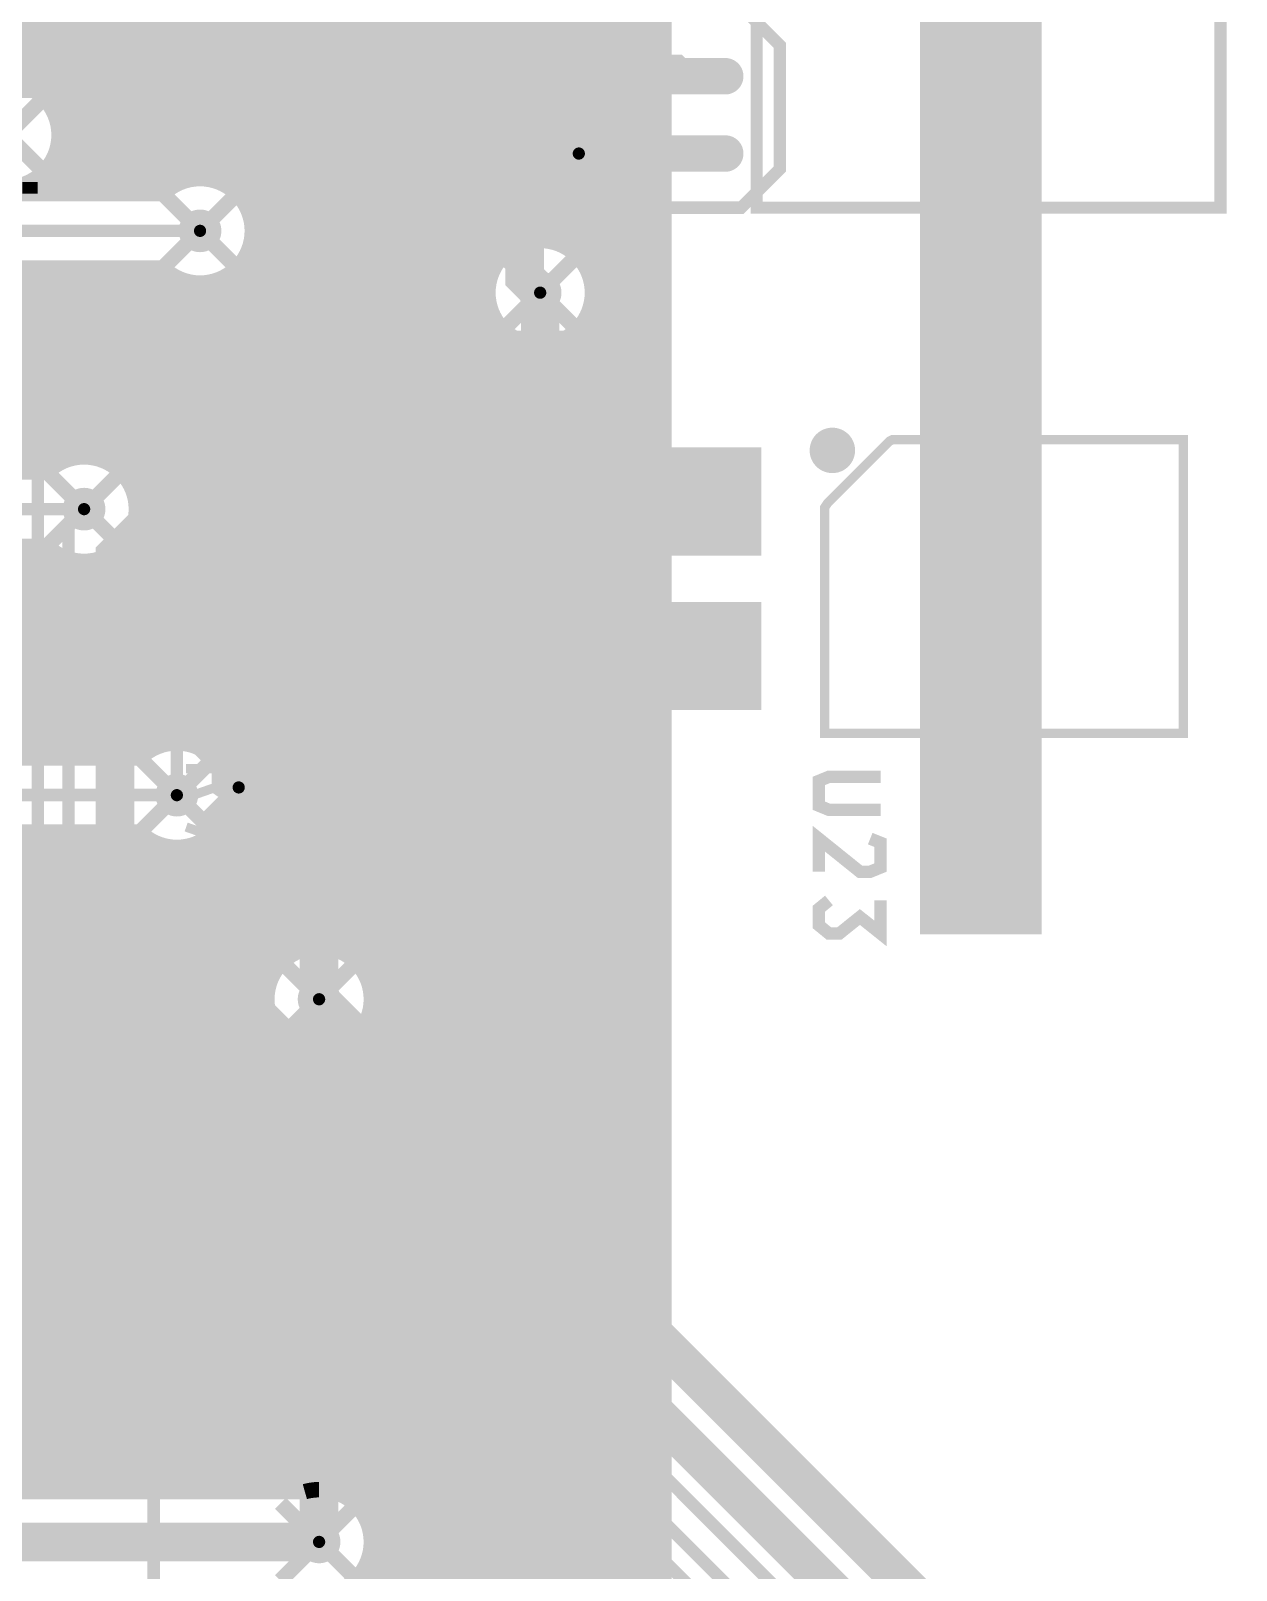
# Model space of a CAD drawing. Extents: x -20 to 155, y -91 to 215.
# Drawn here: x 104.03 to 123.83, y 122.78 to 148.07 of the extents above; entities that cross this region are included whole.
import ezdxf

# ---------------------------------------------------------------- set-up
doc = ezdxf.new("R2010")
doc.units = 0
doc.header["$MEASUREMENT"] = 0
doc.layers.get('0').update_dxf_attribs({"linetype": 'CONTINUOUS'})
for name, color, linetype in [('25-334-0_BOT', 7, 'CONTINUOUS'), ('25-334-0_DRD', 7, 'CONTINUOUS'), ('25-334-0_DRL', 2, 'CONTINUOUS'), ('25-334-0_IN1', 4, 'CONTINUOUS'), ('25-334-0_IN2', 3, 'CONTINUOUS'), ('25-334-0_SMT', 10, 'CONTINUOUS'), ('25-334-0_SPT', 14, 'CONTINUOUS'), ('25-334-0_SST', 12, 'CONTINUOUS'), ('25-334-0_TOP', 11, 'CONTINUOUS'), ('THRUHOLE_TAP', 15, 'CONTINUOUS')]:
    doc.layers.add(name, color=color, linetype=linetype)

# ---------------------------------------------------------------- blocks, each defined once
blk = doc.blocks.new('ROUND_66')
at = {"const_width": 0.35052}
blk.add_lwpolyline([(-0.17526, 0, 1), (0.17526, 0, 1)], format="xyb", close=True, dxfattribs=at)
blk = doc.blocks.new('ROUND_86')
at = {"const_width": 0.10033}
blk.add_lwpolyline([(-0.050164, 0, 1), (0.050164, 0, 1)], format="xyb", close=True, dxfattribs=at)
blk = doc.blocks.new('ROUND_87')
at = {"const_width": 0.10033}
blk.add_lwpolyline([(-0.050164, 0, 1), (0.050164, 0, 1)], format="xyb", close=True, dxfattribs=at)
blk = doc.blocks.new('ROUND_23')
at = {"const_width": 0.35052}
blk.add_lwpolyline([(-0.17526, 0, 1), (0.17526, 0, 1)], format="xyb", close=True, dxfattribs=at)
blk = doc.blocks.new('RECTANGLE_5')
blk.add_solid([(0.4826, 0.4064), (0.4826, -0.4064), (-0.4826, 0.4064), (-0.4826, -0.4064)])
blk = doc.blocks.new('RECTANGLE_16')
blk.add_solid([(0.635, 0.508), (0.635, -0.508), (-0.635, 0.508), (-0.635, -0.508)])
blk = doc.blocks.new('OBLONG_59')
at = {"const_width": 0.59944}
blk.add_lwpolyline([(0.50038, 0), (-0.50038, 0)], dxfattribs=at)
at = {"const_width": 0.29972}
for points in [[(-0.65024, 0, 1), (-0.35052, 0, 1)], [(0.35052, 0, 1), (0.65024, 0, 1)]]:
    blk.add_lwpolyline(points, format="xyb", close=True, dxfattribs=at)
blk = doc.blocks.new('RECTANGLE_63')
blk.add_solid([(0.762, 0.889), (0.762, -0.889), (-0.762, 0.889), (-0.762, -0.889)])
blk = doc.blocks.new('ROUND_75')
at = {"const_width": 0.10033}
blk.add_lwpolyline([(-0.050164, 0, 1), (0.050164, 0, 1)], format="xyb", close=True, dxfattribs=at)

msp = doc.modelspace()

# ---------------------------------------------------------------- linework, layer by layer
at = {"layer": '25-334-0_BOT'}
for points, const_width in [([(109.9566, 177.8254), (109.9566, 101.727)], 0.254), ([(110.1852, 177.8254), (110.1852, 101.727)], 0.254), ([(110.4138, 177.8254), (110.4138, 101.727)], 0.254), ([(110.6424, 177.8254), (110.6424, 101.727)], 0.254), ([(110.871, 177.8254), (110.871, 101.727)], 0.254), ([(111.0996, 177.8254), (111.0996, 101.727)], 0.254), ([(111.3282, 177.8254), (111.3282, 101.727)], 0.254), ([(111.5568, 177.8254), (111.5568, 143.94434)], 0.254), ([(111.7854, 177.8254), (111.7854, 144.36598)], 0.254), ([(112.014, 177.8254), (112.014, 144.53108)], 0.254), ([(112.2426, 177.8254), (112.2426, 144.60728)], 0.254), ([(112.4712, 177.8254), (112.4712, 144.61744)], 0.254), ([(112.6998, 177.8254), (112.6998, 144.5641)], 0.254), ([(112.9284, 177.8254), (112.9284, 144.43456)], 0.254), ([(113.157, 177.8254), (113.157, 144.1577)], 0.254), ([(113.3856, 177.67808), (113.3856, 101.727)], 0.254), ([(114.3, 177.74412), (114.3, 101.727)], 0.254), ([(113.6142, 177.5968), (113.6142, 101.727)], 0.254), ([(113.8428, 177.57902), (113.8428, 101.727)], 0.254), ([(114.0714, 177.62474), (114.0714, 101.727)], 0.254), ([(109.728, 172.52442), (109.728, 101.727)], 0.254), ([(104.013, 170.3705), (104.013, 147.12188)], 0.254), ([(104.2416, 170.3705), (104.2416, 146.95678)], 0.254), ([(104.4702, 170.3705), (104.4702, 146.53514)], 0.254), ([(104.6988, 170.3705), (104.6988, 145.3896)], 0.254), ([(104.9274, 170.3705), (104.9274, 145.3896)], 0.254), ([(105.156, 170.3705), (105.156, 145.3896)], 0.254), ([(105.3846, 170.3705), (105.3846, 145.3896)], 0.254), ([(105.6132, 170.3705), (105.6132, 145.3896)], 0.254), ([(105.8418, 170.3705), (105.8418, 145.3896)], 0.254), ([(106.0704, 170.3705), (106.0704, 145.3896)], 0.254), ([(106.299, 170.3705), (106.299, 145.47088)], 0.254), ([(106.5276, 170.3705), (106.5276, 145.59026)], 0.254), ([(106.7562, 170.3705), (106.7562, 145.63598)], 0.254), ([(106.9848, 170.3705), (106.9848, 145.6182)], 0.254), ([(107.2134, 170.3705), (107.2134, 145.53438)], 0.254), ([(107.442, 170.3705), (107.442, 145.35658)], 0.254), ([(107.6706, 170.3705), (107.6706, 124.0663)], 0.254), ([(107.8992, 170.3705), (107.8992, 124.0663)], 0.254), ([(114.427, 165.862), (114.427, 118.999)], 0.254), ([(109.4994, 150.13178), (109.4994, 132.59562)], 0.254), ([(108.1278, 149.99462), (108.1278, 132.73278)], 0.254), ([(109.2708, 149.88032), (109.2708, 132.84708)], 0.254), ([(108.3564, 149.81428), (108.3564, 132.91058)], 0.254), ([(108.585, 149.733), (108.585, 132.9944)], 0.254), ([(108.8136, 149.71522), (108.8136, 133.01218)], 0.254), ([(109.0422, 149.76094), (109.0422, 132.96646)], 0.254), ([(114.427, 148.14804), (102.69982, 148.14804)], 0.254), ([(114.427, 147.91944), (102.92842, 147.91944)], 0.254), ([(114.427, 147.69084), (103.15702, 147.69084)], 0.254), ([(114.427, 147.46224), (103.38562, 147.46224)], 0.254), ([(114.427, 147.23364), (103.61422, 147.23364)], 0.254), ([(114.427, 147.00504), (104.1908, 147.00504)], 0.254), ([(114.427, 146.77644), (104.37876, 146.77644)], 0.254), ([(114.427, 146.54784), (104.46766, 146.54784)], 0.254), ([(114.427, 146.31924), (104.48798, 146.31924)], 0.254), ([(114.427, 146.09064), (104.44734, 146.09064)], 0.254), ([(104.4702, 146.17192), (104.4702, 145.3896)], 0.254), ([(114.427, 145.86204), (104.33304, 145.86204)], 0.254), ([(104.013, 145.58518), (104.013, 145.3896)], 0.254), ([(106.72318, 145.63344), (104.09682, 145.63344)], 0.254), ([(104.2416, 145.75028), (104.2416, 145.3896)], 0.254), ([(114.427, 145.63344), (106.88828, 145.63344)], 0.254), ([(106.22026, 145.40484), (61.66358, 145.40484)], 0.254), ([(106.20248, 145.3896), (94.869, 145.3896)], 0.254), ([(114.427, 145.40484), (107.39374, 145.40484)], 0.254), ([(114.427, 145.17624), (107.56646, 145.17624)], 0.254), ([(114.427, 144.94764), (107.64774, 144.94764)], 0.254), ([(106.807, 144.78), (94.869, 144.78), (93.472, 143.383), (90.932, 143.383)], 0.2032), ([(114.427, 144.71904), (107.66298, 144.71904)], 0.254), ([(111.9378, 144.49044), (107.61472, 144.49044)], 0.254), ([(114.427, 144.49044), (112.84966, 144.49044)], 0.254), ([(106.20248, 144.1704), (103.4161, 144.1704)], 0.254), ([(106.38536, 144.03324), (103.54818, 144.03324)], 0.254), ([(104.013, 144.1704), (104.013, 140.8176)], 0.254), ([(104.2416, 144.1704), (104.2416, 140.8176)], 0.254), ([(104.4702, 144.1704), (104.4702, 140.94968)], 0.254), ([(104.6988, 144.1704), (104.6988, 141.04112)], 0.254), ([(104.9274, 144.1704), (104.9274, 141.06398)], 0.254), ([(105.156, 144.1704), (105.156, 141.02588)], 0.254), ([(105.3846, 144.1704), (105.3846, 140.91666)], 0.254), ([(105.6132, 144.1704), (105.6132, 140.68806)], 0.254), ([(105.8418, 144.1704), (105.8418, 136.13638)], 0.254), ([(106.0704, 144.1704), (106.0704, 136.28878)], 0.254), ([(106.299, 144.08912), (106.299, 136.35736)], 0.254), ([(111.57966, 144.03324), (107.22864, 144.03324)], 0.254), ([(107.442, 144.20342), (107.442, 124.0663)], 0.254), ([(111.6965, 144.26184), (107.49026, 144.26184)], 0.254), ([(114.427, 144.26184), (113.0935, 144.26184)], 0.254), ([(114.427, 144.03324), (113.2078, 144.03324)], 0.254), ([(111.53902, 143.80464), (103.67518, 143.80464)], 0.254), ([(106.5276, 143.96974), (106.5276, 136.3599)], 0.254), ([(106.7562, 143.92402), (106.7562, 136.29894)], 0.254), ([(106.9848, 143.9418), (106.9848, 136.15924)], 0.254), ([(107.2134, 144.02308), (107.2134, 135.84936)], 0.254), ([(114.427, 143.80464), (113.25098, 143.80464)], 0.254), ([(111.5568, 143.57604), (103.72344, 143.57604)], 0.254), ([(111.5568, 143.58112), (111.5568, 101.727)], 0.254), ([(114.427, 143.57604), (113.23066, 143.57604)], 0.254), ([(111.6457, 143.34744), (103.71074, 143.34744)], 0.254), ([(114.427, 143.34744), (113.1443, 143.34744)], 0.254), ([(113.157, 143.3703), (113.157, 101.727)], 0.254), ([(111.82858, 143.11884), (103.632, 143.11884)], 0.254), ([(111.7854, 143.15948), (111.7854, 101.727)], 0.254), ([(112.9284, 143.0909), (112.9284, 101.727)], 0.254), ([(114.427, 143.11884), (112.95888, 143.11884)], 0.254), ([(114.427, 142.89024), (103.46182, 142.89024)], 0.254), ([(112.014, 142.99438), (112.014, 101.727)], 0.254), ([(112.2426, 142.92072), (112.2426, 101.727)], 0.254), ([(112.4712, 142.91056), (112.4712, 101.727)], 0.254), ([(112.6998, 142.96136), (112.6998, 101.727)], 0.254), ([(114.427, 142.66164), (102.997, 142.66164)], 0.254), ([(114.427, 142.43304), (97.45726, 142.43304)], 0.254), ([(114.427, 142.20444), (97.43186, 142.20444)], 0.254), ([(114.427, 141.97584), (97.33788, 141.97584)], 0.254), ([(114.427, 141.74724), (99.54768, 141.74724)], 0.254), ([(114.427, 141.51864), (99.84486, 141.51864)], 0.254), ([(114.427, 141.29004), (99.98202, 141.29004)], 0.254), ([(104.81818, 141.06144), (100.04044, 141.06144)], 0.254), ([(114.427, 141.06144), (104.98328, 141.06144)], 0.254), ([(104.29748, 140.8176), (100.03028, 140.8176)], 0.254), ([(104.31526, 140.83284), (100.03282, 140.83284)], 0.254), ([(114.427, 140.83284), (105.48874, 140.83284)], 0.254), ([(114.427, 140.60424), (105.66146, 140.60424)], 0.254), ([(114.427, 140.37564), (105.74274, 140.37564)], 0.254), ([(104.902, 140.208), (92.837, 140.208), (92.202, 139.573), (86.487, 139.573), (86.36, 139.7)], 0.2032), ([(114.427, 140.14704), (105.75798, 140.14704)], 0.254), ([(114.427, 139.91844), (105.70972, 139.91844)], 0.254), ([(104.29748, 139.5984), (103.03256, 139.5984)], 0.254), ([(104.013, 139.5984), (104.013, 136.12114)], 0.254), ([(104.2416, 139.5984), (104.2416, 136.12114)], 0.254), ([(105.3846, 139.49934), (105.3846, 136.12114)], 0.254), ([(114.427, 139.68984), (105.58526, 139.68984)], 0.254), ([(105.6132, 139.72794), (105.6132, 136.12114)], 0.254), ([(104.48036, 139.46124), (103.12146, 139.46124)], 0.254), ([(114.427, 139.23264), (103.20274, 139.23264)], 0.254), ([(104.4702, 139.46632), (104.4702, 136.12114)], 0.254), ([(104.6988, 139.37488), (104.6988, 136.12114)], 0.254), ([(104.9274, 139.34948), (104.9274, 136.12114)], 0.254), ([(105.156, 139.38758), (105.156, 136.12114)], 0.254), ([(114.427, 139.46124), (105.32364, 139.46124)], 0.254), ([(114.427, 139.00404), (103.21798, 139.00404)], 0.254), ([(114.427, 138.77544), (103.16972, 138.77544)], 0.254), ([(114.427, 138.54684), (103.04526, 138.54684)], 0.254), ([(114.427, 138.31824), (102.78364, 138.31824)], 0.254), ([(114.427, 138.08964), (56.49722, 138.08964)], 0.254), ([(114.427, 137.86104), (56.1213, 137.86104)], 0.254), ([(114.427, 137.63244), (93.04782, 137.63244)], 0.254), ([(114.427, 137.40384), (93.28658, 137.40384)], 0.254), ([(114.427, 137.17524), (93.40088, 137.17524)], 0.254), ([(114.427, 136.71804), (93.4212, 136.71804)], 0.254), ([(114.427, 136.94664), (93.44406, 136.94664)], 0.254), ([(114.427, 136.48944), (93.33484, 136.48944)], 0.254), ([(106.01198, 136.26084), (93.14688, 136.26084)], 0.254), ([(114.427, 136.26084), (106.83748, 136.26084)], 0.254), ([(105.82656, 136.12114), (92.9259, 136.12114)], 0.254), ([(114.427, 136.03224), (107.10418, 136.03224)], 0.254), ([(114.427, 135.80364), (107.23118, 135.80364)], 0.254), ([(106.426, 135.509), (106.42854, 135.51154), (86.10854, 135.51154)], 0.2032), ([(114.427, 135.57504), (107.27944, 135.57504)], 0.254), ([(114.427, 135.34644), (107.26674, 135.34644)], 0.254), ([(114.427, 135.11784), (107.188, 135.11784)], 0.254), ([(107.2134, 135.16864), (107.2134, 124.0663)], 0.254), ([(105.83164, 134.88924), (86.69782, 134.88924)], 0.254), ([(105.81894, 134.90194), (86.71306, 134.90194)], 0.254), ([(104.013, 134.90194), (104.013, 124.0663)], 0.254), ([(104.2416, 134.90194), (104.2416, 124.0663)], 0.254), ([(104.4702, 134.90194), (104.4702, 124.0663)], 0.254), ([(104.6988, 134.90194), (104.6988, 124.0663)], 0.254), ([(104.9274, 134.90194), (104.9274, 124.0663)], 0.254), ([(105.156, 134.90194), (105.156, 124.0663)], 0.254), ([(105.3846, 134.90194), (105.3846, 124.0663)], 0.254), ([(105.6132, 134.90194), (105.6132, 124.0663)], 0.254), ([(105.8418, 134.88162), (105.8418, 124.0663)], 0.254), ([(106.0704, 134.72922), (106.0704, 124.0663)], 0.254), ([(106.7562, 134.71652), (106.7562, 124.0663)], 0.254), ([(106.9848, 134.85876), (106.9848, 124.0663)], 0.254), ([(114.427, 134.88924), (107.01782, 134.88924)], 0.254), ([(114.427, 134.43204), (53.72862, 134.43204)], 0.254), ([(106.299, 134.66064), (86.21014, 134.66064)], 0.254), ([(106.299, 134.66064), (106.299, 124.0663)], 0.254), ([(106.5276, 134.6581), (106.5276, 124.0663)], 0.254), ([(114.427, 134.66064), (106.553, 134.66064)], 0.254), ([(114.427, 134.20344), (53.40096, 134.20344)], 0.254), ([(114.427, 133.97484), (45.72, 133.97484)], 0.254), ([(114.427, 133.74624), (53.7718, 133.74624)], 0.254), ([(114.427, 133.51764), (53.95976, 133.51764)], 0.254), ([(114.427, 133.28904), (54.04866, 133.28904)], 0.254), ([(114.427, 133.06044), (54.06898, 133.06044)], 0.254), ([(108.23448, 132.83184), (54.02834, 132.83184)], 0.254), ([(114.427, 132.83184), (109.29112, 132.83184)], 0.254), ([(108.03128, 132.60324), (53.91404, 132.60324)], 0.254), ([(114.427, 132.60324), (109.49432, 132.60324)], 0.254), ([(107.90428, 132.14604), (45.72, 132.14604)], 0.254), ([(107.93222, 132.37464), (53.67782, 132.37464)], 0.254), ([(114.427, 132.37464), (109.59084, 132.37464)], 0.254), ([(114.427, 132.14604), (109.61878, 132.14604)], 0.254), ([(107.9373, 131.91744), (45.72, 131.91744)], 0.254), ([(114.427, 131.91744), (109.58576, 131.91744)], 0.254), ([(108.04398, 131.68884), (45.72, 131.68884)], 0.254), ([(114.427, 131.68884), (109.48162, 131.68884)], 0.254), ([(109.4994, 131.71678), (109.4994, 123.68022)], 0.254), ([(108.25988, 131.46024), (45.72, 131.46024)], 0.254), ([(108.1278, 131.57962), (108.1278, 124.0663)], 0.254), ([(108.3564, 131.39928), (108.3564, 124.0663)], 0.254), ([(114.427, 131.46024), (109.26318, 131.46024)], 0.254), ([(109.2708, 131.46532), (109.2708, 123.93168)], 0.254), ([(114.427, 131.23164), (45.72, 131.23164)], 0.254), ([(108.585, 131.318), (108.585, 124.079)], 0.254), ([(108.8136, 131.30022), (108.8136, 124.09678)], 0.254), ([(109.0422, 131.34594), (109.0422, 124.05106)], 0.254), ([(114.427, 131.00304), (45.72, 131.00304)], 0.254), ([(114.427, 130.77444), (45.72, 130.77444)], 0.254), ([(114.427, 130.54584), (45.72, 130.54584)], 0.254), ([(114.427, 130.31724), (45.72, 130.31724)], 0.254), ([(114.427, 130.08864), (45.72, 130.08864)], 0.254), ([(114.427, 129.86004), (45.72, 129.86004)], 0.254), ([(114.427, 129.63144), (45.72, 129.63144)], 0.254), ([(114.427, 129.40284), (45.72, 129.40284)], 0.254), ([(114.427, 129.17424), (45.72, 129.17424)], 0.254), ([(114.427, 128.94564), (45.72, 128.94564)], 0.254), ([(114.427, 128.71704), (45.72, 128.71704)], 0.254), ([(114.427, 128.48844), (52.60848, 128.48844)], 0.254), ([(114.427, 128.25984), (52.90566, 128.25984)], 0.254), ([(114.427, 128.03124), (86.741, 128.03124)], 0.254), ([(114.427, 127.80264), (87.01532, 127.80264)], 0.254), ([(114.427, 127.57404), (87.14232, 127.57404)], 0.254), ([(114.427, 127.34544), (87.19566, 127.34544)], 0.254), ([(114.427, 127.11684), (87.18296, 127.11684)], 0.254), ([(114.427, 126.88824), (87.10676, 126.88824)], 0.254), ([(114.427, 126.65964), (86.93912, 126.65964)], 0.254), ([(114.427, 126.43104), (86.50732, 126.43104)], 0.254), ([(114.427, 126.20244), (45.72, 126.20244)], 0.254), ([(114.427, 125.97384), (45.72, 125.97384)], 0.254), ([(114.427, 125.74524), (48.1838, 125.74524)], 0.254), ([(114.427, 125.51664), (48.37176, 125.51664)], 0.254), ([(114.427, 125.28804), (89.12352, 125.28804)], 0.254), ([(114.427, 125.05944), (89.51214, 125.05944)], 0.254), ([(114.427, 124.83084), (89.67216, 124.83084)], 0.254), ([(114.427, 124.60224), (94.97568, 124.60224)], 0.254), ([(114.427, 124.37364), (95.27286, 124.37364)], 0.254), ([(114.427, 124.14504), (95.46082, 124.14504)], 0.254), ([(108.52912, 124.0663), (95.53956, 124.0663)], 0.254), ([(108.7628, 123.2408), (95.1992, 123.2408), (94.615, 123.825), (90.805, 123.825)], 0.635), ([(114.427, 123.91644), (109.29112, 123.91644)], 0.254), ([(114.427, 123.68784), (109.49432, 123.68784)], 0.254), ([(114.427, 123.45924), (109.59084, 123.45924)], 0.254), ([(114.427, 123.23064), (109.61878, 123.23064)], 0.254), ([(109.4994, 122.80138), (109.4994, 101.727)], 0.254), ([(114.427, 123.00204), (109.58576, 123.00204)], 0.254), ([(114.427, 122.77344), (109.48162, 122.77344)], 0.254)]:
    msp.add_lwpolyline(points, dxfattribs=dict(at, const_width=const_width))
at = {"layer": '25-334-0_BOT', "const_width": 0.254}
for points in [[(104.49052, 146.3548, 0.4124809), (103.63708, 147.21332)], [(103.632, 145.49628, 0.4142136), (104.49052, 146.3548)], [(106.807, 145.63852, 0.1978252), (106.20248, 145.3896)], [(107.66552, 144.78, 0.4142136), (106.807, 145.63852)], [(106.807, 143.92148, 0.4142136), (107.66552, 144.78)], [(112.395, 144.62252, 0.4142136), (111.53648, 143.764)], [(113.25352, 143.764, 0.4142136), (112.395, 144.62252)], [(106.20248, 144.1704, 0.1978252), (106.807, 143.92148)], [(111.53648, 143.764, 0.4142136), (112.395, 142.90548)], [(112.395, 142.90548, 0.4142136), (113.25352, 143.764)], [(104.902, 141.06652, 0.1978252), (104.29748, 140.8176)], [(105.76052, 140.208, 0.4142136), (104.902, 141.06652)], [(104.902, 139.34948, 0.4142136), (105.76052, 140.208)], [(104.29748, 139.5984, 0.1978252), (104.902, 139.34948)], [(106.426, 136.36752, 0.1961897), (105.82533, 136.1224)], [(107.28452, 135.509, 0.4142136), (106.426, 136.36752)], [(106.426, 134.65048, 0.4142136), (107.28452, 135.509)], [(105.81894, 134.90194, 0.1989124), (106.426, 134.65049)], [(108.7628, 133.01472, 0.4142136), (107.90428, 132.1562)], [(109.62132, 132.1562, 0.4142136), (108.7628, 133.01472)], [(107.90428, 132.1562, 0.4142136), (108.7628, 131.29768)], [(108.7628, 131.29768, 0.4142136), (109.62132, 132.1562)], [(108.7628, 124.09932, 0.0690749), (108.52896, 124.06686)], [(109.62132, 123.2408, 0.4142136), (108.7628, 124.09932)], [(108.7628, 122.38228, 0.4142136), (109.62132, 123.2408)]]:
    msp.add_lwpolyline(points, format="xyb", dxfattribs=at)
at = {"layer": '25-334-0_DRD', "const_width": 0.254}
for points in [[(104.267, 146.9898), (102.997, 145.7198)], [(104.267, 145.7198), (102.997, 146.9898)], [(113.665, 146.685), (112.395, 145.415)], [(113.665, 145.415), (112.395, 146.685)], [(113.665, 146.685), (112.395, 145.415)], [(113.665, 145.415), (112.395, 146.685)], [(107.442, 145.415), (106.172, 144.145)], [(107.442, 144.145), (106.172, 145.415)], [(113.03, 144.399), (111.76, 143.129)], [(113.03, 143.129), (111.76, 144.399)], [(105.537, 140.843), (104.267, 139.573)], [(105.537, 139.573), (104.267, 140.843)], [(108.077, 136.271), (106.807, 135.001)], [(108.077, 135.001), (106.807, 136.271)], [(107.061, 136.144), (105.791, 134.874)], [(107.061, 134.874), (105.791, 136.144)], [(109.3978, 132.7912), (108.1278, 131.5212)], [(109.3978, 131.5212), (108.1278, 132.7912)], [(109.3978, 123.8758), (108.1278, 122.6058)], [(109.3978, 122.6058), (108.1278, 123.8758)]]:
    msp.add_lwpolyline(points, dxfattribs=at)
at = {"layer": '25-334-0_DRL', "const_width": 1.99898}
msp.add_lwpolyline([(119.634, 133.223), (119.634, 154.686)], dxfattribs=at)
at = {"layer": '25-334-0_IN2', "const_width": 0.635}
for points in [[(132.08, 188.595), (131.953, 188.595), (112.141, 168.783), (112.141, 144.018), (112.395, 143.764)], [(108.7628, 132.1562), (108.7628, 150.5712)], [(108.7628, 150.5712), (108.7628, 123.2408)]]:
    msp.add_lwpolyline(points, dxfattribs=at)
at = {"layer": '25-334-0_SST'}
for points, const_width in [([(115.951, 149.86), (115.951, 145.161), (123.571, 145.161), (123.571, 150.876), (116.967, 150.876), (115.951, 149.86)], 0.20066), ([(111.5695, 143.0655), (111.5695, 140.1445), (113.2078, 140.1445), (113.2078, 143.0655), (111.5695, 143.0655)], 0.1524), ([(110.5154, 142.67434), (110.5154, 142.31874), (110.68558, 142.19936), (110.85576, 142.19936), (111.0234, 142.31874), (111.0234, 142.67434), (110.0074, 142.67434)], 0.1524), ([(110.5154, 142.37716), (110.0074, 142.19936)], 0.1524), ([(110.0074, 141.71676), (111.0234, 141.36116), (111.0234, 141.83614)], 0.1524), ([(117.3988, 141.3891), (116.98986, 141.3891)], 0.1524), ([(117.00002, 141.39672), (117.00002, 140.94968)], 0.1524), ([(118.1862, 141.351), (118.1354, 141.3256), (117.1194, 140.3096), (117.0686, 140.2334), (117.0686, 136.525), (122.9614, 136.525), (122.9614, 141.351), (118.1862, 141.351)], 0.1524), ([(117.13718, 141.4653), (117.13718, 140.8811)], 0.1524), ([(117.27434, 141.46022), (117.27434, 140.88618)], 0.1524), ([(117.4115, 141.3764), (117.4115, 140.96746)], 0.1524), ([(117.4877, 141.11478), (116.9035, 141.11478)], 0.1524), ([(117.48262, 141.25194), (116.90858, 141.25194)], 0.1524), ([(110.0074, 140.87856), (111.0234, 140.52296), (111.0234, 140.99794)], 0.1524), ([(117.41912, 140.97762), (116.97208, 140.97762)], 0.1524), ([(108.839, 139.827), (108.839, 135.763), (113.411, 135.763), (113.411, 137.541), (113.157, 137.795), (113.411, 138.049), (113.411, 139.827), (108.839, 139.827)], 0.1524), ([(106.4895, 139.2555), (106.4895, 136.3345), (108.1278, 136.3345), (108.1278, 139.2555), (106.4895, 139.2555)], 0.1524), ([(107.0864, 135.94334), (107.0864, 135.58774), (107.25658, 135.46836), (107.42676, 135.46836), (107.5944, 135.58774), (107.5944, 135.94334), (106.5784, 135.94334)], 0.1524), ([(117.98808, 135.2677), (117.13972, 135.2677), (116.97208, 135.33628), (116.97208, 135.74268), (117.13972, 135.81126), (117.98808, 135.81126)], 0.2032), ([(107.0864, 135.64616), (106.5784, 135.46836)], 0.1524), ([(110.68304, 135.3566), (110.51286, 135.29564), (110.51286, 135.05942), (110.68304, 135.001), (110.85068, 134.88162), (111.35868, 134.88162), (111.52886, 134.94004), (111.52886, 135.29564), (111.35868, 135.3566), (110.68304, 135.3566)], 0.1524), ([(106.5784, 134.98576), (107.5944, 134.63016), (107.5944, 135.10514)], 0.1524), ([(110.85068, 135.11784), (110.51286, 134.88162)], 0.1524), ([(116.97208, 134.2517), (116.97208, 134.79526), (117.64772, 134.2517), (117.8179, 134.2517), (117.98808, 134.32028), (117.98808, 134.72668), (117.8179, 134.79526)], 0.2032), ([(110.51286, 134.04342), (110.51286, 134.5184), (111.19104, 134.04342), (111.35868, 134.04342), (111.52886, 134.10184), (111.52886, 134.45744), (111.35868, 134.5184)], 0.1524), ([(107.0864, 133.85292), (107.25658, 133.79196), (107.42676, 133.79196), (107.5944, 133.85292), (107.5944, 134.20852), (107.42676, 134.26694), (107.25658, 134.26694), (107.0864, 134.20852), (107.0864, 133.85292), (106.91876, 133.79196), (106.74858, 133.79196), (106.5784, 133.85292), (106.5784, 134.20852), (106.74858, 134.26694), (106.91876, 134.26694), (107.0864, 134.20852)], 0.1524), ([(117.13972, 133.77926), (116.97208, 133.6421), (116.97208, 133.37286), (117.13972, 133.2357), (117.3099, 133.2357), (117.64772, 133.50748), (117.98808, 133.2357), (117.98808, 133.77926)], 0.2032), ([(110.68304, 133.6802), (110.51286, 133.56082), (110.51286, 133.3246), (110.68304, 133.20522), (110.85068, 133.20522), (111.19104, 133.44144), (111.52886, 133.20522), (111.52886, 133.6802)], 0.1524)]:
    msp.add_lwpolyline(points, dxfattribs=dict(at, const_width=const_width))
at = {"layer": '25-334-0_SST', "const_width": 0.1524}
for points in [[(117.1956, 141.47038, 0.4142136), (116.89842, 141.1732)], [(117.49278, 141.1732, 0.4142136), (117.1956, 141.47038)], [(116.89842, 141.1732, 0.4142136), (117.1956, 140.87602)], [(117.1956, 140.87602, 0.4142136), (117.49278, 141.1732)]]:
    msp.add_lwpolyline(points, format="xyb", dxfattribs=at)
at = {"layer": '25-334-0_TOP'}
for points, const_width in [([(114.935, 148.59), (115.57, 148.59), (116.332, 147.828), (116.332, 145.796), (115.697, 145.161), (109.855, 145.161), (107.95, 147.066), (96.774, 147.066), (87.6173, 137.9093), (83.12658, 137.9093)], 0.2032), ([(83.12658, 138.40968), (87.48268, 138.40968), (96.647, 147.574), (114.681, 147.574), (114.935, 147.32)], 0.2032), ([(103.632, 146.3548), (103.632, 133.731), (117.602, 119.761), (126.746, 119.761), (131.953, 114.554), (150.114, 114.554), (150.368, 114.3), (151.384, 114.3)], 0.2032), ([(113.03, 146.05), (114.935, 146.05)], 0.3048), ([(113.03, 146.05), (114.935, 146.05)], 0.3048), ([(150.622, 115.062), (132.08, 115.062), (126.873, 120.269), (117.729, 120.269), (104.14, 133.858), (104.14, 142.113), (106.807, 144.78)], 0.2032), ([(112.395, 143.764), (112.395, 142.3162)], 0.635), ([(112.395, 142.3162), (108.2802, 142.3162), (105.41, 139.446), (105.41, 134.239), (118.237, 121.412), (127.254, 121.412), (132.461, 116.205), (148.971, 116.205), (149.479, 116.713), (150.749, 116.713), (153.924, 113.538), (153.924, 104.775), (131.318, 104.775), (129.9718, 103.4288), (127.635, 103.4288)], 0.635), ([(128.3462, 116.205), (128.3462, 116.8908), (126.492, 118.745), (117.348, 118.745), (99.568, 136.525), (99.568, 139.192), (97.3455, 141.41196), (94.59468, 141.41196)], 0.2032), ([(112.395, 140.8938), (114.7064, 140.8938), (115.2652, 140.335)], 0.635), ([(123.9012, 116.205), (123.9012, 116.3828), (122.047, 118.237), (117.221, 118.237), (99.06, 136.398), (99.06, 139.065), (97.21088, 140.91158), (94.59468, 140.91158)], 0.2032), ([(99.187, 140.97), (99.187, 140.716), (100.076, 139.827), (100.076, 136.652), (117.475, 119.253), (126.619, 119.253), (134.6708, 111.2012), (140.335, 111.2012)], 0.2032), ([(119.4562, 116.205), (119.4562, 116.3828), (118.11, 117.729), (117.094, 117.729), (98.552, 136.271), (98.552, 138.811), (96.94926, 140.4112), (94.59468, 140.4112)], 0.2032), ([(149.86, 115.824), (149.86, 115.697), (149.733, 115.57), (132.207, 115.57), (127, 120.777), (117.983, 120.777), (104.648, 134.112), (104.648, 139.954), (104.902, 140.208)], 0.2032), ([(94.59468, 139.91082), (96.81464, 139.91082), (98.044, 138.684), (98.044, 136.144), (115.0112, 119.1768), (115.0112, 116.205)], 0.2032), ([(109.982, 138.811), (109.6772, 138.5062), (107.315, 138.5062)], 0.635), ([(107.315, 138.5062), (107.2642, 138.557), (106.934, 138.557), (106.426, 138.049), (106.426, 135.509)], 0.2032), ([(94.59468, 138.40968), (96.41078, 138.40968), (97.536, 137.287), (97.536, 136.017), (110.744, 122.809), (110.744, 116.3828), (110.6043, 116.2431)], 0.2032), ([(115.2652, 137.795), (112.268, 137.795)], 0.635), ([(94.59468, 137.9093), (96.2533, 137.9093), (97.028, 137.13714), (97.028, 135.763), (106.045, 126.746), (106.045, 116.2812), (106.1212, 116.205)], 0.2032), ([(109.982, 136.779), (109.855, 136.779), (109.5502, 137.0838), (107.315, 137.0838)], 0.635), ([(107.442, 135.636), (107.315, 135.763), (107.315, 137.0838)], 0.635), ([(142.875, 117.094), (132.969, 117.094), (127.762, 122.301), (118.618, 122.301), (108.7628, 132.1562)], 0.635)]:
    msp.add_lwpolyline(points, dxfattribs=dict(at, const_width=const_width))

# ---------------------------------------------------------------- block references
at = {"layer": '25-334-0_BOT'}
for p in [(113.03, 146.05), (106.807, 144.78), (112.395, 143.764), (104.902, 140.208), (106.426, 135.509), (107.442, 135.636), (108.7628, 132.1562), (108.7628, 123.2408)]:
    msp.add_blockref('ROUND_66', p, dxfattribs=at)
at = {"layer": '25-334-0_DRL'}
for name, p in [('ROUND_87', (113.03, 146.05)), ('ROUND_86', (106.807, 144.78)), ('ROUND_87', (112.395, 143.764)), ('ROUND_86', (104.902, 140.208)), ('ROUND_86', (106.426, 135.509)), ('ROUND_87', (107.442, 135.636)), ('ROUND_87', (108.7628, 132.1562)), ('ROUND_87', (108.7628, 123.2408))]:
    msp.add_blockref(name, p, dxfattribs=at)
at = {"layer": '25-334-0_IN1'}
for p in [(113.03, 146.05), (106.807, 144.78), (112.395, 143.764), (104.902, 140.208), (106.426, 135.509), (107.442, 135.636), (108.7628, 132.1562), (108.7628, 123.2408)]:
    msp.add_blockref('ROUND_66', p, dxfattribs=at)
at = {"layer": '25-334-0_IN2'}
for name, p in [('ROUND_66', (113.03, 146.05)), ('ROUND_23', (106.807, 144.78)), ('ROUND_66', (112.395, 143.764)), ('ROUND_23', (104.902, 140.208)), ('ROUND_23', (106.426, 135.509)), ('ROUND_66', (107.442, 135.636)), ('ROUND_66', (108.7628, 132.1562)), ('ROUND_66', (108.7628, 123.2408))]:
    msp.add_blockref(name, p, dxfattribs=at)
at = {"layer": '25-334-0_SMT'}
for name, p in [('OBLONG_59', (114.935, 147.32)), ('OBLONG_59', (114.935, 146.05)), ('RECTANGLE_5', (112.395, 142.3162)), ('RECTANGLE_5', (112.395, 140.8938)), ('RECTANGLE_63', (115.2652, 140.335)), ('RECTANGLE_16', (109.982, 138.811)), ('RECTANGLE_5', (107.315, 138.5062)), ('RECTANGLE_63', (115.2652, 137.795)), ('RECTANGLE_16', (112.268, 137.795)), ('RECTANGLE_5', (107.315, 137.0838)), ('RECTANGLE_16', (109.982, 136.779))]:
    msp.add_blockref(name, p, dxfattribs=at)
at = {"layer": '25-334-0_SPT'}
for name, p in [('OBLONG_59', (114.935, 147.32)), ('OBLONG_59', (114.935, 146.05)), ('RECTANGLE_5', (112.395, 142.3162)), ('RECTANGLE_5', (112.395, 140.8938)), ('RECTANGLE_63', (115.2652, 140.335)), ('RECTANGLE_16', (109.982, 138.811)), ('RECTANGLE_5', (107.315, 138.5062)), ('RECTANGLE_63', (115.2652, 137.795)), ('RECTANGLE_16', (112.268, 137.795)), ('RECTANGLE_5', (107.315, 137.0838)), ('RECTANGLE_16', (109.982, 136.779))]:
    msp.add_blockref(name, p, dxfattribs=at)
at = {"layer": '25-334-0_TOP'}
for name, p in [('OBLONG_59', (114.935, 147.32)), ('ROUND_66', (113.03, 146.05)), ('OBLONG_59', (114.935, 146.05)), ('ROUND_66', (106.807, 144.78)), ('ROUND_66', (112.395, 143.764)), ('RECTANGLE_5', (112.395, 142.3162)), ('RECTANGLE_5', (112.395, 140.8938)), ('RECTANGLE_63', (115.2652, 140.335)), ('ROUND_66', (104.902, 140.208)), ('RECTANGLE_16', (109.982, 138.811)), ('RECTANGLE_5', (107.315, 138.5062)), ('RECTANGLE_63', (115.2652, 137.795)), ('RECTANGLE_16', (112.268, 137.795)), ('RECTANGLE_5', (107.315, 137.0838)), ('RECTANGLE_16', (109.982, 136.779)), ('ROUND_66', (106.426, 135.509)), ('ROUND_66', (107.442, 135.636)), ('ROUND_66', (108.7628, 132.1562)), ('ROUND_66', (108.7628, 123.2408))]:
    msp.add_blockref(name, p, dxfattribs=at)
at = {"layer": 'THRUHOLE_TAP'}
for p in [(113.03, 146.05), (106.807, 144.78), (112.395, 143.764), (104.902, 140.208), (106.426, 135.509), (107.442, 135.636), (108.7628, 132.1562), (108.7628, 123.2408)]:
    msp.add_blockref('ROUND_75', p, dxfattribs=at)

doc.saveas('drawing.dxf')
